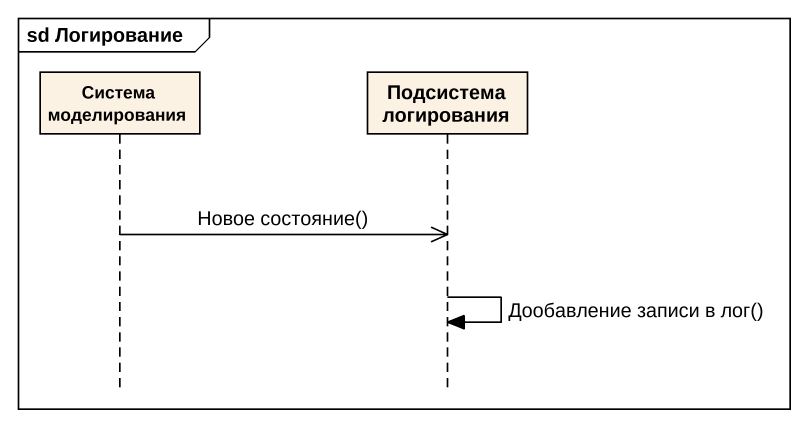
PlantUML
@startuml
mainframe sd Логирование
hide footbox
participant "Система моделирования" as Система_моделирования
participant "Подсистема логирования" as Подсистема_логирования

Система_моделирования ->> Подсистема_логирования : Новое состояние()
Подсистема_логирования -> Подсистема_логирования : Дообавление записи в лог()
@enduml
